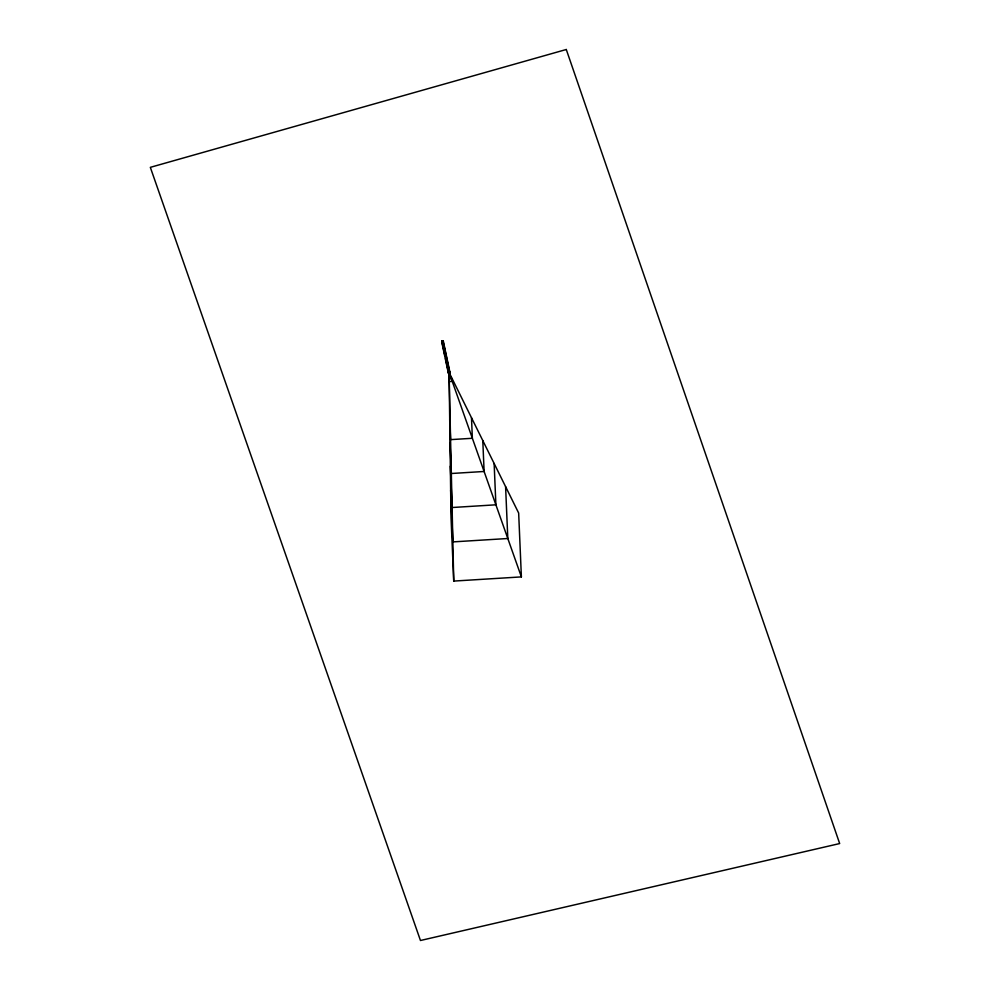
<?xml version="1.0" encoding="UTF-8"?>
<svg xmlns="http://www.w3.org/2000/svg" width="990" height="990" viewBox="0 0 990 990"><rect width="100%" height="100%" fill="white"/><g stroke="black" fill="none" stroke-linecap="round" stroke-linejoin="round"><path stroke-width="1.49" d="M441.763 340.968C441.095 344.916 445.785 339.842 441.763 340.968L444.881 355.645M448.309 371.782C446.911 373.675 451.007 373.948 449.967 371.894M453.742 581.081L521.384 576.898L518.661 513.043L449.076 372.438L451.007 517.213L453.742 581.081L449.076 372.438L521.384 576.898M449.039 371.448L449.794 371.696L443.235 340.882M443.297 342.28L449.856 373.094M445.5 358.578L448 370.322M441.825 342.367L448.371 373.18M505.593 486.635L507.808 538.511L452.863 541.901L450.648 490.038M494.134 463.469L495.891 504.813L452.096 507.524L450.326 466.179M482.786 440.538L484.11 471.475L451.341 473.505L450.017 442.567M471.488 417.718L472.366 438.285L450.586 439.634L449.707 419.067M566.28 49.5L150.332 167.347L420.465 940.5L839.668 843.554L566.28 49.5M452.133 378.588L449.163 378.774L449.287 381.571L452.244 381.385L452.133 378.588"/></g></svg>
